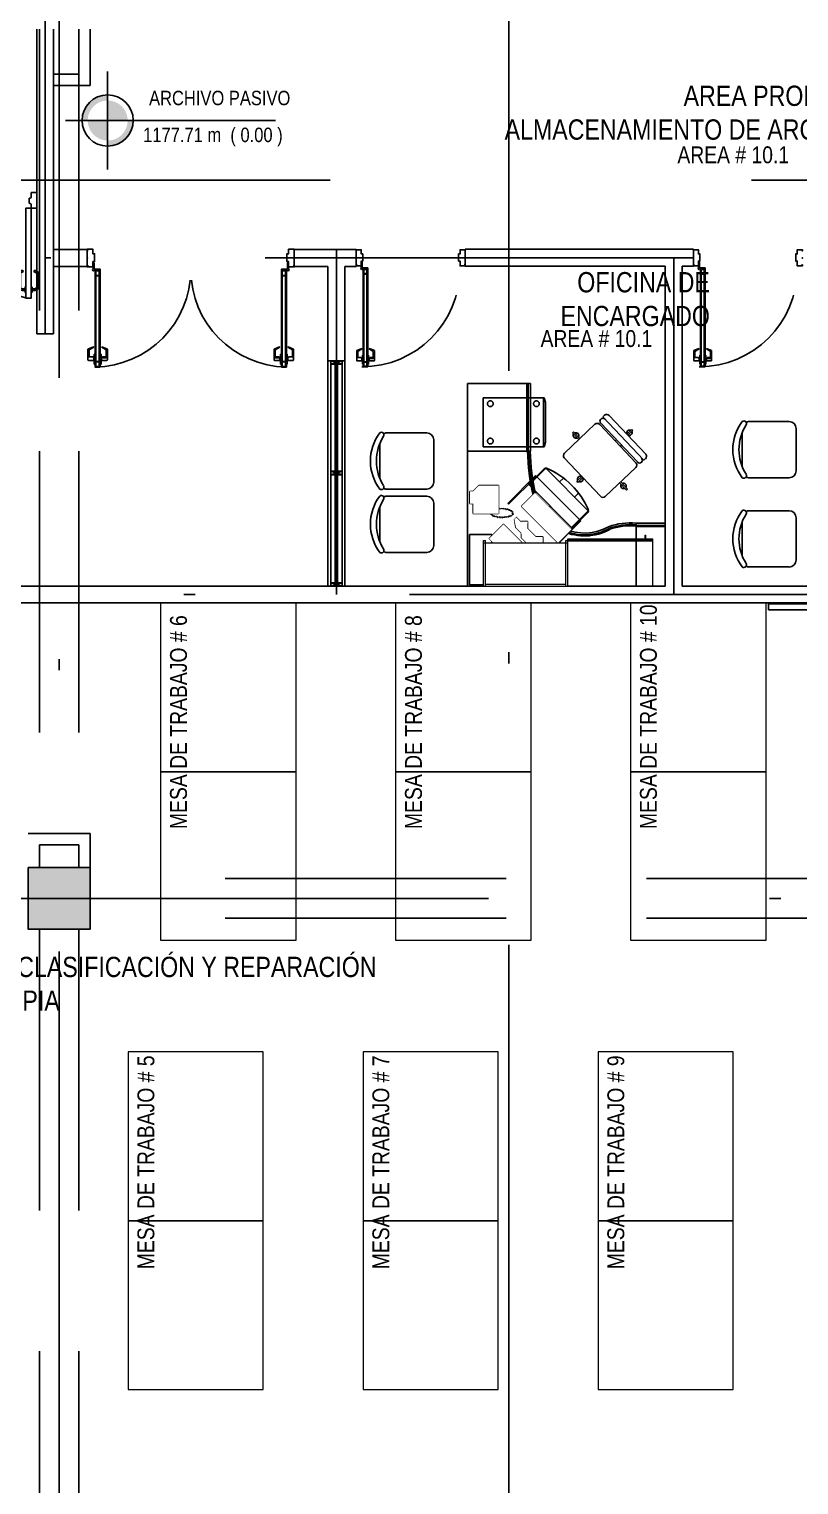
# Model space of a CAD drawing. Extents: x -28 to 131, y -33 to 63.
# Drawn here: x 15.73 to 22.58, y 11.91 to 24.85 of the extents above; entities that cross this region are included whole.
import ezdxf

# ---------------------------------------------------------------- set-up
doc = ezdxf.new("R2010")
doc.units = 0
doc.header["$LTSCALE"] = 10
doc.set_wipeout_variables(frame=1)
doc.header["$PDSIZE"] = 0.1
for name, pattern in [('DASHDOT', [1, 0.5, -0.25, 0, -0.25]), ('DASHDOT2', [12.7, 6.35, -3.175, 0, -3.175]), ('HIDDEN', [0.375, 0.25, -0.125]), ('HIDDEN2', [0.1875, 0.125, -0.0625]), ('PHANTOM2', [1.25, 0.625, -0.125, 0.125, -0.125, 0.125, -0.125])]:
    doc.linetypes.add(name, pattern=pattern)
for name, color, linetype in [('arq-columnas', 6, 'Continuous'), ('arq-ejes', 251, 'DASHDOT2'), ('arq-ejes-principales', 1, 'DASHDOT'), ('arq-equipamiento', 1, 'Continuous'), ('arq-hatch', 252, 'Continuous'), ('arq-indicacion de corte', 5, 'PHANTOM2'), ('arq-mob-equipo', 150, 'Continuous'), ('arq-mobiliario', 1, 'Continuous'), ('arq-muro', 5, 'Continuous'), ('arq-niveles', 1, 'Continuous'), ('arq-pared baja', 240, 'Continuous'), ('arq-pared mamposteria', 4, 'Continuous'), ('arq-paredes-liv', 3, 'Continuous'), ('arq-puertas', 1, 'Continuous'), ('arq-text-aposentos', 3, 'Continuous'), ('arq-text-codigo', 1, 'Continuous'), ('arq-text-equipamiento', 2, 'Continuous'), ('arq-ventanas', 1, 'Continuous'), ('arq-vigas', 251, 'HIDDEN')]:
    doc.layers.add(name, color=color, linetype=linetype)
doc.layers.add('mv', color=191, linetype='Continuous', plot=False)
doc.styles.add('dape 2', font='ARIALN.TTF')

# ---------------------------------------------------------------- blocks, each defined once
blk = doc.blocks.new('Mesa de trabajo')
blk.add_line((1.5, 1.2), (1.5, 0))
at = {"lineweight": 0}
blk.add_lwpolyline([(3, 0), (0, 0), (0, 1.2), (3, 1.2)], close=True, dxfattribs=at)
blk = doc.blocks.new('P07B')
blk.add_lwpolyline([(0, 1.004), (0.052, 1.004), (0.052, 0), (0, 0)], close=True)
blk = doc.blocks.new('DIV-V')
at = {"layer": 'arq-ventanas', "color": 1}
for p, q in [((0.03, 0.04), (0, -0.06)), ((0.03, -0.06), (0, 0.04))]:
    blk.add_line(p, q, dxfattribs=at)
blk.add_lwpolyline([(0.03, 0.04), (0.03, -0.06), (0, -0.06), (0, 0.04)], close=True, dxfattribs=at)
blk = doc.blocks.new('BL DL-1.728')
for p, q in [((0, 0.052), (0, 0.065)), ((0, 0.065), (0.046, 0.065)), ((0.05, 0.061), (0.05, 0.029)), ((0.054, 0.025), (0.062, 0.025)), ((0.066, 0.021), (0.066, -0.021)), ((1.662, 0.021), (1.662, -0.021)), ((1.674, 0.025), (1.666, 0.025)), ((1.678, 0.061), (1.678, 0.029)), ((1.728, 0.065), (1.682, 0.065)), ((1.728, 0.052), (1.728, 0.065)), ((0, -0.074), (0, -0.061)), ((0.046, -0.074), (0, -0.074)), ((0.05, -0.029), (0.05, -0.07)), ((0.062, -0.025), (0.054, -0.025)), ((1.666, -0.025), (1.674, -0.025)), ((1.678, -0.029), (1.678, -0.07)), ((1.682, -0.074), (1.728, -0.074)), ((1.728, -0.074), (1.728, -0.061))]:
    blk.add_line(p, q)
for points in [[(0.041, 0.781), (0.016, 0.781, 0.414214), (0, 0.765), (0, 0.651, 0.414214), (0.016, 0.634, -0.91685), (0.016, 0.618, -0.414214), (-0.017, 0.651), (-0.017, 0.765, -0.414214), (0.016, 0.797), (0.041, 0.797), (0.041, 0.781)], [(0.104, 0.781), (0.129, 0.781, -0.414214), (0.145, 0.765), (0.145, 0.651, -0.414214), (0.129, 0.634, 0.91685), (0.129, 0.618, 0.414214), (0.161, 0.651), (0.161, 0.765, 0.414214), (0.129, 0.797), (0.104, 0.797), (0.104, 0.781)], [(1.624, 0.781), (1.599, 0.781, 0.414214), (1.583, 0.765), (1.583, 0.651, 0.414214), (1.599, 0.634, -0.91685), (1.599, 0.618, -0.414214), (1.567, 0.651), (1.567, 0.765, -0.414214), (1.599, 0.797), (1.624, 0.797), (1.624, 0.781)], [(1.687, 0.781), (1.712, 0.781, -0.414214), (1.728, 0.765), (1.728, 0.651, -0.414214), (1.712, 0.634, 0.91685), (1.712, 0.618, 0.414214), (1.745, 0.651), (1.745, 0.765, 0.414214), (1.712, 0.797), (1.687, 0.797), (1.687, 0.781)]]:
    blk.add_lwpolyline(points, format="xyb")
for points in [[(0.049, 0.812), (0.041, 0.812), (0.041, 0.767), (0.049, 0.767)], [(0.049, 0.064), (0.096, 0.064), (0.096, 0.864), (0.049, 0.864)], [(0.096, 0.812), (0.104, 0.812), (0.104, 0.767), (0.096, 0.767)], [(1.632, 0.812), (1.624, 0.812), (1.624, 0.767), (1.632, 0.767)], [(1.679, 0.064), (1.632, 0.064), (1.632, 0.864), (1.679, 0.864)], [(1.679, 0.812), (1.687, 0.812), (1.687, 0.767), (1.679, 0.767)]]:
    blk.add_lwpolyline(points, close=True)
at = {"linetype": 'HIDDEN', "ltscale": 0.5}
for centre, start, end in [((-0.172, -0.148), 8.1057, 75.1701), ((1.9, -0.148), 104.8299, 171.8943)]:
    blk.add_arc(centre, 1.046, start, end, dxfattribs=at)
for centre, start, end in [((0.046, 0.061), 0, 90), ((0.054, 0.029), 180, 270), ((0.062, 0.021), 0, 90), ((1.666, 0.021), 90, 180), ((1.674, 0.029), 270, 0), ((1.682, 0.061), 90, 180), ((0.046, -0.07), 270, 0), ((0.054, -0.029), 90, 180), ((0.062, -0.021), 270, 0), ((1.666, -0.021), 180, 270), ((1.674, -0.029), 0, 90), ((1.682, -0.07), 180, 270)]:
    blk.add_arc(centre, 0.0039, start, end)
blk = doc.blocks.new('S01')
for p, q in [((0.155, -0.085), (-0.155, -0.085)), ((-0.25, -0.147), (-0.25, -0.502)), ((0.25, -0.502), (0.25, -0.147)), ((-0.188, -0.564), (0.187, -0.564))]:
    blk.add_line(p, q)
for centre, radius, start, end in [((-0.232, -0.099), 0.0229, 143.3099, 302.0274), ((0, -0.418), 0.417, 53.1301, 126.8699), ((-0.188, -0.147), 0.0625, 152.4156, 180), ((0, -0.464), 0.409, 57.5758, 122.4242), ((0.232, -0.099), 0.0229, 237.9726, 36.6901), ((0.187, -0.147), 0.0625, 0, 27.5844), ((-0.188, -0.502), 0.0625, 180, 270), ((0.187, -0.502), 0.0625, 270, 360)]:
    blk.add_arc(centre, radius, start, end)
blk = doc.blocks.new('*U121')
at = {"layer": 'arq-mobiliario'}
for p, q in [((0, 0), (0.089, 0)), ((0, -0.226), (0, 0)), ((0.089, 0.029), (0.198, 0.029)), ((0.089, 0.02), (0.089, 0.029)), ((0.089, -0.013), (0.089, 0.02)), ((0.093, 0.016), (0.093, -0.008)), ((0.194, 0.016), (0.093, 0.016)), ((0.186, 0.02), (0.103, 0.02)), ((0.194, -0.008), (0.194, 0.016)), ((0.198, 0.029), (0.198, 0.02)), ((0.198, 0.02), (0.198, -0.013)), ((0.198, 0), (0.2, 0)), ((0.25, -0.05), (0.2, 0)), ((0.019, -0.029), (0.019, -0.069)), ((0.024, -0.076), (0.019, -0.069)), ((0.02, -0.013), (0.072, -0.013)), ((0.023, -0.025), (0.063, -0.024)), ((0.024, -0.076), (0.024, -0.17)), ((0.063, -0.077), (0.068, -0.069)), ((0.063, -0.077), (0.063, -0.171)), ((0.068, -0.069), (0.067, -0.029)), ((0.112, -0.013), (0.089, -0.013)), ((0.092, -0.032), (0.201, -0.032)), ((0.092, -0.045), (0.201, -0.045)), ((0.092, -0.058), (0.201, -0.058)), ((0.092, -0.07), (0.201, -0.07)), ((0.092, -0.083), (0.201, -0.083)), ((0.092, -0.12), (0.092, -0.128)), ((0.092, -0.128), (0.109, -0.128)), ((0.093, -0.008), (0.194, -0.008)), ((0.104, -0.096), (0.201, -0.096)), ((0.117, -0.108), (0.201, -0.108)), ((0.198, -0.013), (0.179, -0.013)), ((0.24, -0.053), (0.211, -0.023)), ((0.25, -0.05), (0.25, -0.226)), ((0.25, -0.226), (0, -0.226)), ((0.024, -0.17), (0.019, -0.177)), ((0.063, -0.171), (0.068, -0.178)), ((0.092, -0.156), (0.092, -0.145)), ((0.092, -0.156), (0.106, -0.156)), ((0.092, -0.175), (0.092, -0.161)), ((0.092, -0.175), (0.106, -0.175)), ((0.092, -0.195), (0.092, -0.181)), ((0.092, -0.195), (0.106, -0.195)), ((0.092, -0.214), (0.092, -0.2)), ((0.092, -0.214), (0.106, -0.214)), ((0.111, -0.156), (0.111, -0.145)), ((0.111, -0.156), (0.125, -0.156)), ((0.111, -0.175), (0.111, -0.161)), ((0.111, -0.175), (0.125, -0.175)), ((0.111, -0.195), (0.111, -0.181)), ((0.111, -0.195), (0.125, -0.195)), ((0.111, -0.214), (0.111, -0.2)), ((0.111, -0.214), (0.125, -0.214)), ((0.13, -0.156), (0.13, -0.145)), ((0.13, -0.156), (0.144, -0.156)), ((0.13, -0.175), (0.13, -0.161)), ((0.13, -0.175), (0.144, -0.175)), ((0.13, -0.195), (0.13, -0.181)), ((0.13, -0.195), (0.144, -0.195)), ((0.13, -0.214), (0.13, -0.2)), ((0.13, -0.214), (0.144, -0.214)), ((0.149, -0.156), (0.149, -0.145)), ((0.149, -0.156), (0.162, -0.156)), ((0.149, -0.175), (0.149, -0.161)), ((0.149, -0.175), (0.162, -0.175)), ((0.149, -0.195), (0.149, -0.181)), ((0.149, -0.195), (0.162, -0.195)), ((0.149, -0.214), (0.149, -0.2)), ((0.149, -0.214), (0.162, -0.214)), ((0.19, -0.158), (0.19, -0.147)), ((0.19, -0.158), (0.202, -0.158)), ((0.19, -0.177), (0.19, -0.163)), ((0.19, -0.177), (0.202, -0.177)), ((0.19, -0.196), (0.19, -0.182)), ((0.19, -0.196), (0.202, -0.196)), ((0.19, -0.215), (0.19, -0.201)), ((0.19, -0.215), (0.202, -0.215)), ((0.213, -0.158), (0.213, -0.147)), ((0.213, -0.158), (0.225, -0.158)), ((0.213, -0.177), (0.213, -0.163)), ((0.213, -0.177), (0.225, -0.177)), ((0.213, -0.196), (0.213, -0.182)), ((0.213, -0.196), (0.225, -0.196)), ((0.213, -0.216), (0.213, -0.202)), ((0.213, -0.216), (0.225, -0.216))]:
    blk.add_line(p, q, dxfattribs=at)
blk.add_lwpolyline([(0.019, -0.177), (0.019, -0.21, 0.414214), (0.023, -0.215), (0.063, -0.216, 0.414214), (0.068, -0.211), (0.068, -0.178)], format="xyb", dxfattribs=at)
for centre, radius, start, end in [((0.023, -0.029), 0.00464, 90, 180), ((0.063, -0.029), 0.00464, 0, 90), ((-0.033, -0.243), 0.00284, 158.5081, 2.5799), ((-0.033, -0.252), 0.00329, 185.6297, 18.5423), ((-0.032, -0.231), 0.00323, 168.0364, 355.7144), ((-0.03, -0.217), 0.00318, 175.2176, 357.1574), ((-0.027, -0.204), 0.00295, 165.5094, 345.4407), ((-0.024, -0.193), 0.00311, 150.9692, 344.7234), ((-0.021, -0.183), 0.00337, 147.7327, 335.9415), ((-0.018, -0.174), 0.00299, 147.0302, 328.9953), ((-0.013, -0.165), 0.00329, 162.8633, 335.6171), ((-0.006, -0.161), 0.00326, 92.7656, 316.8111), ((0.041, -0.218), 0.0029, 20.6438, 188.2779), ((0.043, -0.226), 0.00327, 28.7488, 174.5029), ((0.044, -0.234), 0.0032, 23.7931, 159.6755), ((0.044, -0.242), 0.00308, 20.6337, 186.602), ((0.045, -0.253), 0.00388, 43.8774, 154.4366), ((0.045, -0.26), 0.0036, 40.6816, 151.123), ((-0.033, -0.261), 0.0033, 165.7869, 14.2131), ((-0.033, -0.273), 0.00339, 211.8866, 33.317), ((-0.032, -0.283), 0.00377, 229.0626, 23.2148), ((-0.03, -0.294), 0.00313, 184.1357, 4.6551), ((-0.029, -0.302), 0.00312, 212.0439, 26.3189), ((-0.026, -0.314), 0.00309, 192.8902, 20.2025), ((-0.022, -0.326), 0.00311, 189.679, 44.7991), ((-0.018, -0.337), 0.00305, 210.0556, 49.1281), ((-0.01, -0.348), 0.00311, 246.2631, 51.2665), ((-0.003, -0.351), 0.0031, 243.4504, 74.0203), ((0.005, -0.352), 0.00312, 296.1072, 85.3363), ((0.015, -0.348), 0.00321, 313.8523, 104.5726), ((0.022, -0.341), 0.00324, 332.5742, 137.7138), ((0.026, -0.333), 0.00333, 336.2432, 108.8148), ((0.031, -0.324), 0.0031, 331.0556, 133.8437), ((0.034, -0.315), 0.00307, 331.2545, 146.2511), ((0.037, -0.305), 0.00312, 333.7483, 136.0197), ((0.04, -0.293), 0.00302, 336.792, 159.631), ((0.041, -0.285), 0.00347, 352.7841, 125.949), ((0.043, -0.276), 0.00309, 4.4431, 147.5028), ((0.044, -0.269), 0.0035, 21.1738, 143.6475)]:
    blk.add_arc(centre, radius, start, end, dxfattribs=at)
blk.add_wipeout([(0, 0), (0, -0.226), (0.25, -0.226), (0.25, -0.05), (0.2, 0), (0.198, 0), (0.198, 0.029), (0.089, 0.029), (0.089, 0)]).dxf.layer = 'arq-mobiliario'
blk = doc.blocks.new('I01')
at = {"layer": 'arq-mobiliario'}
for p, q in [((-0.229, 0), (-0.229, -0.286)), ((0.229, 0), (-0.229, 0)), ((0.229, -0.286), (0.229, 0)), ((-0.254, -0.051), (-0.254, -0.108)), ((-0.229, -0.051), (-0.254, -0.051)), ((-0.254, -0.108), (-0.229, -0.108)), ((-0.127, -0.038), (-0.184, -0.038)), ((-0.184, -0.038), (-0.184, -0.121)), ((-0.184, -0.121), (0.184, -0.121)), ((-0.127, -0.032), (-0.127, -0.102)), ((0.127, -0.032), (-0.127, -0.032)), ((-0.127, -0.102), (0.127, -0.102)), ((0.127, -0.102), (0.127, -0.032)), ((0.184, -0.038), (0.127, -0.038)), ((0.184, -0.121), (0.184, -0.038)), ((0.229, -0.159), (-0.229, -0.159)), ((0.149, -0.178), (-0.203, -0.178)), ((-0.203, -0.178), (-0.203, -0.273)), ((0.149, -0.273), (0.149, -0.178)), ((-0.229, -0.286), (-0.126, -0.286)), ((-0.203, -0.273), (-0.126, -0.273)), ((0.132, -0.273), (0.149, -0.273)), ((0.132, -0.286), (0.229, -0.286))]:
    blk.add_line(p, q, dxfattribs=at)
blk.add_lwpolyline([(-0.126, -0.2), (0.132, -0.2), (0.132, -0.323), (-0.126, -0.323)], close=True, dxfattribs=at)
blk = doc.blocks.new('*U108')
at = {"layer": 'arq-mobiliario', "linetype": 'HIDDEN2'}
blk.add_lwpolyline([(0, 0), (0, -0.2), (-0.45, -0.2), (-0.45, 0)], close=True, dxfattribs=at)
blk = doc.blocks.new('*U109')
at = {"layer": 'arq-mobiliario'}
for p, q in [((-0.161, 0.134), (-0.129, 0.134)), ((-0.155, 0.144), (-0.129, 0.144)), ((-0.149, 0.154), (-0.129, 0.154)), ((-0.142, 0.163), (-0.129, 0.163)), ((-0.136, 0.173), (-0.129, 0.173)), ((-0.164, 0.125), (-0.129, 0.125)), ((-0.164, 0.115), (-0.129, 0.115)), ((-0.164, 0.106), (-0.129, 0.106)), ((-0.164, 0.096), (-0.129, 0.096)), ((-0.164, 0.086), (-0.129, 0.086)), ((-0.164, 0.077), (-0.129, 0.077)), ((-0.164, 0.067), (-0.129, 0.067)), ((-0.164, 0.058), (-0.129, 0.058)), ((-0.164, 0.048), (-0.129, 0.048)), ((-0.164, 0.038), (-0.129, 0.038)), ((-0.164, 0.029), (-0.129, 0.029)), ((-0.164, 0.019), (-0.129, 0.019)), ((-0.164, 0.01), (-0.129, 0.01)), ((-0.164, 0), (-0.129, 0)), ((-0.164, -0.01), (-0.129, -0.01)), ((-0.164, -0.019), (-0.129, -0.019)), ((-0.164, -0.029), (-0.129, -0.029)), ((-0.164, -0.038), (-0.129, -0.038)), ((-0.164, -0.048), (-0.129, -0.048)), ((-0.164, -0.058), (-0.129, -0.058)), ((-0.164, -0.067), (-0.129, -0.067)), ((-0.164, -0.077), (-0.129, -0.077)), ((-0.164, -0.086), (-0.129, -0.086)), ((-0.164, -0.096), (-0.129, -0.096)), ((-0.164, -0.106), (-0.129, -0.106)), ((-0.164, -0.115), (-0.129, -0.115)), ((-0.164, -0.125), (-0.129, -0.125)), ((-0.161, -0.134), (-0.129, -0.134)), ((-0.155, -0.144), (-0.129, -0.144)), ((-0.149, -0.154), (-0.129, -0.154)), ((-0.142, -0.163), (-0.129, -0.163)), ((-0.136, -0.173), (-0.129, -0.173))]:
    blk.add_line(p, q, dxfattribs=at)
for points in [[(-0.405, -0.23), (-0.225, -0.23), (-0.225, 0.23), (-0.405, 0.23)], [(-0.126, 0.192), (-0.126, -0.192), (-0.101, -0.192), (-0.101, 0.192)], [(0.11, 0.145), (0.015, 0.145), (0.015, 0.22), (0.11, 0.22)], [(0.015, 0.145), (0.015, 0.22), (0.11, 0.22), (0.11, 0.145)], [(0.032, 0.095), (0.032, 0.075), (0.015, 0.075), (0.015, 0.135), (0.032, 0.135), (0.032, 0.115), (0.05, 0.115), (0.05, 0.095)], [(0.015, 0.075), (0.015, 0.135), (0.032, 0.135), (0.032, 0.115), (0.05, 0.115), (0.05, 0.095), (0.032, 0.095), (0.032, 0.075)], [(0.11, 0.075), (0.07, 0.075), (0.07, 0.135), (0.11, 0.135)], [(0.07, 0.075), (0.07, 0.135), (0.11, 0.135), (0.11, 0.075)], [(0.145, 0.145), (0.122, 0.145), (0.122, 0.22), (0.145, 0.22)], [(0.122, 0.145), (0.122, 0.22), (0.145, 0.22), (0.145, 0.145)], [(0.145, 0.075), (0.122, 0.075), (0.122, 0.135), (0.145, 0.135)], [(0.122, 0.075), (0.122, 0.135), (0.145, 0.135), (0.145, 0.075)], [(-0.196, -0.032), (-0.166, -0.032), (-0.166, 0.032), (-0.196, 0.032)], [(0.015, -0.22), (0.015, -0.19), (0.032, -0.19), (0.032, -0.175), (0.015, -0.175), (0.015, 0.02), (0.032, 0.02), (0.032, 0.035), (0.015, 0.035), (0.015, 0.065), (0.11, 0.065), (0.11, -0.22)], [(0.015, -0.22), (0.015, -0.19), (0.032, -0.19), (0.032, -0.175), (0.015, -0.175), (0.015, 0.02), (0.032, 0.02), (0.032, 0.035), (0.015, 0.035), (0.015, 0.065), (0.11, 0.065), (0.11, -0.22)], [(0.145, -0.01), (0.122, -0.01), (0.122, 0.065), (0.145, 0.065)], [(0.122, -0.01), (0.122, 0.065), (0.145, 0.065), (0.145, -0.01)], [(0.145, -0.094), (0.122, -0.094), (0.122, -0.019), (0.145, -0.019)], [(0.122, -0.094), (0.122, -0.019), (0.145, -0.019), (0.145, -0.094)], [(0.145, -0.177), (0.122, -0.177), (0.122, -0.102), (0.145, -0.102)], [(0.122, -0.177), (0.122, -0.102), (0.145, -0.102), (0.145, -0.177)], [(0.145, -0.22), (0.122, -0.22), (0.122, -0.197), (0.145, -0.197)], [(0.122, -0.22), (0.122, -0.197), (0.145, -0.197), (0.145, -0.22)]]:
    blk.add_lwpolyline(points, close=True, dxfattribs=at)
for points in [[(-0.126, 0.192), (-0.166, 0.132), (-0.166, -0.132), (-0.126, -0.192)], [(-0.101, 0.053), (-0.057, 0.096), (-0.095, 0.134), (-0.101, 0.128)], [(-0.166, 0.063), (-0.196, 0.032), (-0.196, -0.032), (-0.166, -0.062)], [(-0.101, -0.127), (-0.095, -0.134), (-0.057, -0.096), (-0.101, -0.053)]]:
    blk.add_lwpolyline(points, dxfattribs=at)
blk.add_lwpolyline([(0.005, -0.23, -0.414214), (0, -0.225), (0, 0.225, -0.414214), (0.005, 0.23), (0.165, 0.23, -0.414214), (0.17, 0.225), (0.17, -0.225, -0.414214), (0.165, -0.23)], format="xyb", close=True, dxfattribs=at)
blk.add_wipeout([(-0.225, -0.23), (-0.405, -0.23), (-0.405, 0.23), (-0.225, 0.23)]).dxf.layer = 'arq-mobiliario'
blk.add_wipeout([(-0.101, -0.192), (-0.126, -0.192), (-0.166, -0.132), (-0.166, -0.062), (-0.196, -0.032), (-0.196, 0.032), (-0.166, 0.063), (-0.166, 0.132), (-0.126, 0.192), (-0.101, 0.192), (-0.101, 0.128), (-0.095, 0.134), (-0.057, 0.096), (-0.101, 0.053), (-0.101, -0.053), (-0.057, -0.096), (-0.095, -0.134), (-0.101, -0.127)]).dxf.layer = 'arq-mobiliario'
blk.add_wipeout([(0.17, 0.23), (0, 0.23), (0, -0.23), (0.17, -0.23)]).dxf.layer = 'arq-mobiliario'
blk = doc.blocks.new('arturito')
for p, q in [((0, 0.007), (0.04, 0.017)), ((0.434, 0), (0, 0)), ((0.394, 0.017), (0.04, 0.017)), ((0.434, 0.007), (0.394, 0.017))]:
    blk.add_line(p, q)
at = {"linetype": 'HIDDEN2'}
for p, q in [((0, -0.536), (0, 0.007)), ((0.434, 0.007), (0.434, -0.536)), ((0.434, -0.536), (0, -0.536))]:
    blk.add_line(p, q, dxfattribs=at)
at = {"linetype": 'HIDDEN2', "extrusion": (0, 0, -1)}
for centre in [(0.051, -0.063), (0.383, -0.063)]:
    blk.add_ellipse(centre, major_axis=(-0.018, 0.018), ratio=1, start_param=1.570796326794897, end_param=7.853981633974483, dxfattribs=at)
at = {"linetype": 'HIDDEN2'}
for centre in [(0.051, -0.473), (0.383, -0.473)]:
    blk.add_ellipse(centre, major_axis=(0.018, 0.018), ratio=1, start_param=4.712389, end_param=10.995574, dxfattribs=at)
blk = doc.blocks.new('A01')
blk.add_wipeout([(0, 0), (15.12, 0), (15.12, -8.39), (0, -8.39)])
at = {"lineweight": 15}
for p, q in [((0, 0), (0, -8.07)), ((0, 0), (15.12, 0)), ((15.12, 0), (15.12, -8.07)), ((2.4, -8.07), (7.56, -8.07)), ((12.73, -8.07), (15.12, -8.07))]:
    blk.add_line(p, q, dxfattribs=at)
at = {"linetype": 'Continuous', "lineweight": 5}
for p, q in [((0, -8.07), (15.12, -8.07)), ((0, -8.07), (0, -8.39)), ((0, -8.39), (15.12, -8.39)), ((7.56, -8.07), (7.56, -8.39)), ((15.12, -8.07), (15.12, -8.39))]:
    blk.add_line(p, q, dxfattribs=at)
at = {"color": 251, "linetype": 'Continuous', "lineweight": 5}
for p, q in [((0, -8.19), (15.12, -8.19)), ((13.62, -8.39), (13.62, -8.41)), ((13.62, -8.39), (14.02, -8.39)), ((13.62, -8.41), (14.02, -8.41)), ((13.77, -8.59), (13.87, -8.59)), ((13.77, -8.59), (13.77, -9.08)), ((13.77, -8.62), (13.87, -8.62)), ((13.77, -8.69), (13.87, -8.69)), ((13.77, -8.98), (13.87, -8.98)), ((13.77, -9.04), (13.77, -9.08)), ((13.77, -9.05), (13.87, -9.05)), ((13.77, -9.08), (13.87, -9.08)), ((13.8, -8.41), (13.8, -8.59)), ((13.84, -8.41), (13.84, -8.59)), ((13.87, -8.59), (13.87, -9.08)), ((14.02, -8.39), (14.02, -8.41))]:
    blk.add_line(p, q, dxfattribs=at)
blk = doc.blocks.new('A02')
blk.add_wipeout([(0, 0), (0.749, 0), (0.749, -0.405), (0.733, -0.405), (0.733, -0.384), (0.016, -0.384), (0.016, -0.405), (0, -0.405)])
at = {"linetype": 'Continuous', "lineweight": 5}
for p, q in [((0, 0), (0, -0.405)), ((0, 0), (0.016, 0)), ((0.016, 0), (0.016, -0.405)), ((0.733, 0), (0.733, -0.405)), ((0.733, 0), (0.749, 0)), ((0.749, 0), (0.749, -0.405)), ((0, -0.405), (0.016, -0.405)), ((0.733, -0.405), (0.749, -0.405))]:
    blk.add_line(p, q, dxfattribs=at)
at = {"lineweight": 15}
for p, q in [((0.016, 0), (0.016, -0.384)), ((0.016, 0), (0.733, 0)), ((0.733, 0), (0.733, -0.384)), ((0.016, -0.017), (0.733, -0.017)), ((0.016, -0.384), (0.733, -0.384))]:
    blk.add_line(p, q, dxfattribs=at)
at = {"color": 251, "linetype": 'Continuous', "lineweight": 5}
for p, q in [((0, -0.384), (0.016, -0.384)), ((0.733, -0.384), (0.749, -0.384))]:
    blk.add_line(p, q, dxfattribs=at)
blk = doc.blocks.new('M-04')
for p, q in [((0, -1.2), (0, 0)), ((0, 0), (1.5, 0)), ((1.5, 0), (1.5, -0.56)), ((0.543, -0.905), (0.932, -0.516)), ((0.932, -0.516), (1.071, -0.655)), ((0.927, -0.521), (1.072, -0.666)), ((1.072, -0.673), (0.701, -1.044)), ((0.682, -1.043), (0.543, -0.905)), ((0.694, -1.044), (0.549, -0.899)), ((0, -1.2), (0.56, -1.2))]:
    blk.add_line(p, q)
at = {"color": 251}
for p, q in [((0.756, -0.339), (0.763, -0.332)), ((1.003, -0.586), (0.756, -0.339)), ((1.01, -0.579), (0.763, -0.332)), ((0.36, -0.735), (0.367, -0.728)), ((0.36, -0.735), (0.607, -0.982)), ((0.367, -0.728), (0.614, -0.975)), ((0.954, -0.791), (0.988, -0.826)), ((0.819, -0.926), (0.854, -0.96))]:
    blk.add_line(p, q, dxfattribs=at)
at = {"color": 251, "linetype": 'HIDDEN'}
blk.add_line((0.607, -0.982), (1.01, -0.579), dxfattribs=at)
at = {"color": 251}
for centre, major_axis, start_param, end_param in [((1.041, -0.914), (0.331, 0.331), 0.282624, 2.12971), ((1.041, -0.914), (-0.324, 0.324), -1.28997, 0.559107), ((1.456, 0.036), (-0.412, 0.412), 2.017764, 2.431448), ((1.456, 0.036), (-0.405, 0.405), 2.019203, 2.432764), ((2.253, -1.225), (1.215, 1.215), 2.111977, 2.341854), ((2.253, -1.225), (1.208, 1.208), 2.111925, 2.34177)]:
    blk.add_ellipse(centre, major_axis=major_axis, ratio=1, start_param=start_param, end_param=end_param, dxfattribs=at)
for centre, major_axis, start_param, end_param in [((1.041, -0.914), (-0.313, 0.313), -1.292751, 0.559409), ((1.456, 0.036), (0.423, 0.423), 3.58644, 4.000353), ((0.42, -0.392), (0.506, 0.506), 4.336708, 5.08807), ((1.057, -0.669), (-0.0141, 0.0141), 3.517274, 4.712389), ((1.068, -0.67), (-0.00354, 0.00354), 3.141593, 4.712389), ((2.253, -1.225), (-1.198, 1.198), 0.541048, 0.770846), ((0.697, -1.029), (-0.0141, 0.0141), 1.570796, 2.765911), ((0.698, -1.04), (0.00354, 0.00354), 3.141593, 4.712389)]:
    blk.add_ellipse(centre, major_axis=major_axis, ratio=1, start_param=start_param, end_param=end_param)
blk.add_point((0.738, -0.71), dxfattribs=at)
blk = doc.blocks.new('*U110')
for p, q in [((0.6, 0), (0, 0)), ((0, 0), (0, -0.56)), ((0.6, -0.56), (0.6, 0)), ((0, -0.56), (0.6, -0.56))]:
    blk.add_line(p, q)
at = {"color": 251}
for p, q in [((0, -0.53), (0.6, -0.53)), ((0, -0.54), (0.6, -0.54))]:
    blk.add_line(p, q, dxfattribs=at)
blk = doc.blocks.new('*U113')
for p, q in [((0.26, 0), (0, 0)), ((0, 0), (0, -0.56)), ((0.26, -0.56), (0.26, 0)), ((0, -0.56), (0.26, -0.56))]:
    blk.add_line(p, q)
at = {"color": 251}
for p, q in [((0, -0.53), (0.26, -0.53)), ((0, -0.54), (0.26, -0.54))]:
    blk.add_line(p, q, dxfattribs=at)
blk = doc.blocks.new('S09')
for p, q in [((0.205, 0.258), (0.205, 0.348)), ((0.218, 0.348), (0.205, 0.348)), ((0.218, 0.348), (0.218, 0.258)), ((0, 0.228), (0, -0.242)), ((0.403, 0.258), (0.03, 0.258)), ((0.433, -0.242), (0.433, 0.228)), ((0.448, 0.231), (0.448, -0.244)), ((0.499, 0.258), (0.499, -0.271)), ((0.52, 0.258), (0.499, 0.258)), ((0.55, -0.242), (0.55, 0.232)), ((0, 0), (-0.062, 0)), ((-0.062, 0), (-0.062, -0.014)), ((0.448, 0.026), (0.433, 0.026)), ((0.61, 0), (0.55, 0)), ((0.61, -0.014), (0.61, 0)), ((-0.062, -0.014), (0, -0.014)), ((0.449, -0.042), (0.433, -0.042)), ((0.55, -0.014), (0.61, -0.014)), ((0.03, -0.272), (0.403, -0.272)), ((0.205, -0.355), (0.205, -0.272)), ((0.218, -0.355), (0.205, -0.355)), ((0.218, -0.272), (0.218, -0.355)), ((0.499, -0.271), (0.52, -0.271))]:
    blk.add_line(p, q)
for centre, radius, start, end in [((0.212, 0.301), 0.0245, 105.2437, 254.7563), ((0.212, 0.301), 0.0245, 285.2437, 74.7563), ((0.03, 0.228), 0.03, 90, 180), ((0.403, 0.228), 0.03, 0, 90), ((0.473, 0.232), 0.0257, 360, 180), ((0.52, 0.228), 0.0304, 8.8063, 90), ((-0.025, -0.007), 0.0246, 16.0134, 163.9866), ((0.575, -0.007), 0.024, 17.4264, 162.5736), ((-0.025, -0.007), 0.0246, 197.9938, 342.0062), ((0.575, -0.007), 0.024, 197.4264, 342.5736), ((0.03, -0.242), 0.03, 180, 270), ((0.403, -0.242), 0.03, 270, 360), ((0.473, -0.244), 0.0257, 180, 0), ((0.52, -0.242), 0.0292, 270, 0), ((0.212, -0.315), 0.0245, 106.3464, 253.6536), ((0.212, -0.315), 0.0245, 284.1467, 75.8533)]:
    blk.add_arc(centre, radius, start, end)
blk = doc.blocks.new('*U106')
at = {"layer": 'arq-puertas'}
for p, q in [((0.055, -0.889), (0.006, -0.909)), ((0.006, -1.006), (0.006, -0.909)), ((0.057, -0.892), (0.016, -0.917)), ((0.016, -0.984), (0.016, -0.917)), ((0.051, -0.978), (0.016, -0.978)), ((0.051, -0.978), (0.057, -0.986)), ((0.057, -0.892), (0.055, -0.889)), ((0.057, -1.016), (0.057, -0.981)), ((0.062, -0.981), (0.057, -0.981)), ((0.062, -1.043), (0.062, -0.953)), ((0.07, -0.953), (0.062, -0.953)), ((0.115, -0.953), (0.123, -0.953)), ((0.123, -1.043), (0.123, -0.953)), ((0.123, -0.981), (0.128, -0.981)), ((0.128, -0.892), (0.13, -0.889)), ((0.128, -0.892), (0.169, -0.917)), ((0.134, -0.978), (0.128, -0.986)), ((0.128, -1.016), (0.128, -0.981)), ((0.128, -0.986), (0.167, -0.986)), ((0.13, -0.889), (0.179, -0.909)), ((0.134, -0.978), (0.169, -0.978)), ((0.169, -0.984), (0.169, -0.917)), ((0.179, -1.006), (0.179, -0.909)), ((0.057, -1.011), (0.011, -1.011)), ((0.07, -1.068), (0.056, -1.068)), ((0.062, -1.016), (0.057, -1.016)), ((0.07, -1.043), (0.062, -1.043)), ((0.115, -1.043), (0.123, -1.043)), ((0.123, -1.016), (0.128, -1.016)), ((0.128, -1.011), (0.174, -1.011))]:
    blk.add_line(p, q, dxfattribs=at)
for points in [[(0.007, 0.069), (0, 0.069), (0, 0.079), (0.05, 0.079), (0.05, 0.039), (0.065, 0.039), (0.065, -0.031), (0.05, -0.031), (0.05, -0.079), (0, -0.079), (0, -0.069), (0.01, -0.069)], [(1.063, 0.069), (1.07, 0.069), (1.07, 0.079), (1.02, 0.079), (1.02, 0.039), (1.005, 0.039), (1.005, -0.031), (1.02, -0.031), (1.02, -0.079), (1.07, -0.079), (1.07, -0.069), (1.06, -0.069)], [(0.051, -0.095), (0.051, -0.045), (0.061, -0.045), (0.061, -0.095)], [(0.065, -0.109), (0.115, -0.109), (0.115, -0.099), (0.065, -0.099)]]:
    blk.add_lwpolyline(points, dxfattribs=at)
for points in [[(0.115, -1.068), (0.07, -1.068), (0.07, -0.109), (0.115, -0.109)], [(0.077, -0.154), (0.107, -0.154), (0.107, -0.114), (0.077, -0.114)], [(0.107, -0.159), (0.077, -0.159), (0.077, -1.018), (0.107, -1.018)], [(0.077, -1.023), (0.107, -1.023), (0.107, -1.063), (0.077, -1.063)]]:
    blk.add_lwpolyline(points, close=True, dxfattribs=at)
blk.add_circle((0.056, -0.104), 0.01, dxfattribs=at)
at = {"layer": 'arq-puertas', "color": 251, "linetype": 'HIDDEN2'}
blk.add_arc((0.056, -0.104), 0.964, 270, 0, dxfattribs=at)
at = {"layer": 'arq-puertas'}
for centre, radius, start, end in [((0.167, -0.984), 0.002, 270, 0), ((0.011, -1.006), 0.005, 180, 270), ((0.174, -1.006), 0.005, 270, 0)]:
    blk.add_arc(centre, radius, start, end, dxfattribs=at)
for p in [(0, 0), (1.07, 0)]:
    blk.add_point(p, dxfattribs=at)
blk = doc.blocks.new('A$C4FBE3CFD')
for p, q in [((-0.151, 0.066), (-0.061, 0.066)), ((-0.151, 0.058), (-0.151, 0.066)), ((-0.151, 0.013), (-0.151, 0.006)), ((-0.151, 0.006), (-0.061, 0.006)), ((-0.123, 0.071), (-0.088, 0.071)), ((-0.123, 0.066), (-0.123, 0.071)), ((-0.123, 0.006), (-0.123, 0.001)), ((-0.123, 0.001), (-0.088, 0.001)), ((-0.118, 0.071), (-0.118, 0.117)), ((-0.118, 0.001), (-0.118, -0.046)), ((-0.113, 0.122), (-0.016, 0.122)), ((-0.086, 0.077), (-0.093, 0.071)), ((-0.093, 0.001), (-0.093, -0.039)), ((-0.086, -0.006), (-0.093, 0.001)), ((-0.091, 0.112), (-0.024, 0.112)), ((-0.088, 0.066), (-0.088, 0.071)), ((-0.088, 0.006), (-0.088, 0.001)), ((-0.086, 0.077), (-0.086, 0.112)), ((-0.061, 0.058), (-0.061, 0.066)), ((-0.061, 0.013), (-0.061, 0.006)), ((0, 0.071), (-0.024, 0.112)), ((0, 0), (-0.024, -0.041)), ((0.003, 0.073), (-0.016, 0.122)), ((0, 0.071), (0.003, 0.073)), ((0, 0), (0.003, -0.002)), ((-0.113, -0.051), (-0.016, -0.051)), ((-0.091, -0.041), (-0.024, -0.041)), ((-0.086, -0.006), (-0.086, -0.041)), ((0.003, -0.002), (-0.016, -0.051))]:
    blk.add_line(p, q)
blk.add_lwpolyline([(-0.176, 0.013), (-0.176, 0.058), (0.683, 0.058), (0.683, 0.013)], close=True)
at = {"color": 8}
for points in [[(-0.131, 0.051), (-0.131, 0.021), (-0.171, 0.021), (-0.171, 0.051)], [(0.633, 0.021), (0.633, 0.051), (-0.126, 0.051), (-0.126, 0.021)], [(0.638, 0.051), (0.638, 0.021), (0.678, 0.021), (0.678, 0.051)]]:
    blk.add_lwpolyline(points, close=True, dxfattribs=at)
for points in [[(0.683, 0.063), (0.683, 0.013), (0.693, 0.013), (0.693, 0.063)], [(0.697, 0.077), (0.747, 0.077), (0.747, 0.067), (0.697, 0.067)], [(0.861, 0.121), (0.861, 0.128), (0.871, 0.128), (0.871, 0.078), (0.831, 0.078), (0.831, 0.063), (0.761, 0.063), (0.761, 0.078), (0.713, 0.078), (0.713, 0.128), (0.723, 0.128), (0.723, 0.118)]]:
    blk.add_lwpolyline(points)
blk.add_circle((0.688, 0.072), 0.01)
at = {"color": 251, "linetype": 'HIDDEN2'}
blk.add_arc((0.688, 0.072), 0.864, 180.9059, 270, dxfattribs=at)
for centre, radius, start, end in [((-0.113, 0.117), 0.005, 90, 180), ((-0.113, -0.046), 0.005, 180, 270), ((-0.091, -0.039), 0.002, 180, 270)]:
    blk.add_arc(centre, radius, start, end)
at = {"layer": 'mv'}
blk.add_point((0.792, 0.128), dxfattribs=at)
blk.add_point((0.792, 0.128), dxfattribs=at)
blk.add_point((0.792, 0.128), dxfattribs=at)
blk.add_point((0.792, 0.128), dxfattribs=at)
blk.add_point((0.792, 0.128), dxfattribs=at)
blk.add_point((0.792, 0.128), dxfattribs=at)
blk.add_point((0.792, 0.128), dxfattribs=at)
blk.add_point((0.792, 0.128), dxfattribs=at)
blk.add_point((0.792, 0.128), dxfattribs=at)

msp = doc.modelspace()

# ---------------------------------------------------------------- hatches: boundary and pattern name
at = {"layer": 'arq-niveles'}
h = msp.add_hatch(color=8, dxfattribs=at)
h.paths.add_polyline_path([(16.254, 24.038, 0.414214), (16.431, 23.86), (16.431, 24.038)])
h.paths.add_polyline_path([(16.431, 24.215), (16.431, 24.038), (16.609, 24.038, 0.414214)])
h.paths.add_polyline_path([(16.203, 24.038), (16.254, 24.038, -0.414214), (16.431, 24.215), (16.431, 24.265, 0.414214)])
h.paths.add_polyline_path([(16.431, 23.86), (16.431, 23.81, 0.414214), (16.659, 24.038), (16.609, 24.038, -0.414214)])

# ---------------------------------------------------------------- linework, layer by layer
at = {"layer": 'arq-columnas'}
msp.add_lwpolyline([(15.725, 17.4), (16.275, 17.4), (16.275, 16.85), (15.725, 16.85)], close=True, dxfattribs=at)
at = {"layer": 'arq-ejes', "ltscale": 0.06}
for p, q in [((15.875, 33), (15.875, 22.141)), ((21.641, 22.817), (15.875, 22.818)), ((18.466, 22.891), (18.466, 19.825)), ((21.466, 22.818), (21.466, 19.825)), ((3.675, 19.825), (56, 19.825))]:
    msp.add_line(p, q, dxfattribs=at)
at = {"layer": 'arq-ejes-principales'}
for p, q in [((16, 36.852), (16, -2.74)), ((-5.381, 17.125), (59.93, 17.125))]:
    msp.add_line(p, q, dxfattribs=at)
at = {"layer": 'arq-hatch'}
msp.add_solid([(15.725, 17.4), (16.275, 17.4), (15.725, 16.85), (16.275, 16.85)], dxfattribs=at)
at = {"layer": 'arq-indicacion de corte', "ltscale": 3}
msp.add_line((-7.841, 23.508), (63.8, 23.508), dxfattribs=at)
at = {"layer": 'arq-mobiliario', "color": 1}
msp.add_line((18.416, 21.901), (18.416, 19.9), dxfattribs=at)
at = {"layer": 'arq-muro'}
for p, q in [((15.8, 22.141), (15.8, 24.85)), ((15.95, 22.141), (15.95, 24.85)), ((15.8, 22.141), (15.95, 22.141))]:
    msp.add_line(p, q, dxfattribs=at)
at = {"layer": 'arq-niveles'}
for p, q in [((16.431, 24.473), (16.431, 23.602)), ((17.925, 24.038), (16.055, 24.038))]:
    msp.add_line(p, q, dxfattribs=at)
msp.add_circle((16.431, 24.038), 0.228, dxfattribs=at)
at = {"layer": 'arq-pared baja', "color": 1}
msp.add_lwpolyline([(18.391, 19.9), (18.541, 19.9), (18.541, 21.901), (18.391, 21.901)], close=True, dxfattribs=at)
at = {"layer": 'arq-pared mamposteria'}
for p, q in [((15.95, 22.891), (16.25, 22.891)), ((15.95, 22.741), (15.95, 22.891)), ((16.25, 22.741), (16.25, 22.891)), ((18.091, 22.741), (18.091, 22.891)), ((18.641, 22.891), (18.091, 22.891)), ((18.641, 22.891), (18.641, 22.741)), ((19.611, 22.893), (19.611, 22.743)), ((21.641, 22.893), (19.611, 22.893)), ((21.641, 22.893), (21.641, 22.743)), ((16.25, 22.741), (15.95, 22.741)), ((18.391, 22.741), (18.091, 22.741)), ((18.541, 22.741), (18.541, 21.901)), ((18.541, 22.741), (18.641, 22.741)), ((21.391, 22.743), (19.611, 22.743)), ((21.391, 19.9), (21.391, 22.743)), ((21.541, 22.743), (21.541, 19.9)), ((21.641, 22.743), (21.541, 22.743)), ((18.541, 21.901), (18.391, 21.901)), ((24.125, 19.75), (10.575, 19.75))]:
    msp.add_line(p, q, dxfattribs=at)
for points in [[(18.391, 21.901), (18.391, 22.741)], [(21.541, 19.9), (24.891, 19.9)]]:
    msp.add_lwpolyline(points, dxfattribs=at)
at = {"layer": 'arq-paredes-liv'}
for p, q in [((16.175, 24.85), (16.175, 24.45)), ((16.275, 24.85), (16.275, 24.35)), ((16.175, 24.45), (15.95, 24.45)), ((15.95, 24.45), (15.95, 24.35)), ((16.275, 24.35), (15.95, 24.35)), ((16.275, 17.7), (15.725, 17.7)), ((16.175, 17.6), (15.825, 17.6)), ((15.825, 17.4), (15.825, 17.6)), ((16.175, 17.4), (16.175, 17.6)), ((16.275, 17.4), (16.275, 17.7)), ((15.825, 17.4), (15.725, 17.4)), ((16.275, 17.4), (16.175, 17.4))]:
    msp.add_line(p, q, dxfattribs=at)
at = {"layer": 'arq-ventanas', "color": 1}
for p, q in [((18.416, 21.901), (18.416, 19.9)), ((18.516, 21.901), (18.516, 19.9))]:
    msp.add_line(p, q, dxfattribs=at)
at = {"layer": 'arq-ventanas', "color": 251}
for p, q in [((18.456, 21.871), (18.456, 20.92)), ((18.476, 21.871), (18.476, 20.92)), ((18.456, 20.89), (18.456, 19.93)), ((18.476, 20.89), (18.476, 19.93))]:
    msp.add_line(p, q, dxfattribs=at)
at = {"layer": 'arq-vigas'}
for p, q in [((15.825, 24.85), (15.825, 17.4)), ((16.175, 24.85), (16.175, 17.4)), ((23.725, 17.3), (16.275, 17.3)), ((23.725, 16.95), (16.275, 16.95)), ((15.825, 16.85), (15.825, 9.4)), ((16.175, 16.85), (16.175, 9.4))]:
    msp.add_line(p, q, dxfattribs=at)

# ---------------------------------------------------------------- block references
at = {"layer": 'arq-equipamiento', "rotation": 90}
msp.add_blockref('P07B', (23.312, 19.69), dxfattribs=at)
at = {"layer": 'arq-mob-equipo'}
for name, p, rotation in [('*U108', (19.849, 19.91), 270), ('I01', (20.981, 19.92), 180)]:
    msp.add_blockref(name, p, dxfattribs=dict(at, rotation=rotation))
at = {"layer": 'arq-mobiliario', "xscale": -1}
for name, p, rotation in [('*U110', (19.631, 21.7), 90), ('arturito', (20.308, 21.138), 270), ('Mesa de trabajo', (17.815, 15.76), 90), ('Mesa de trabajo', (19.905, 15.76), 90), ('Mesa de trabajo', (21.995, 15.76), 90)]:
    msp.add_blockref(name, p, dxfattribs=dict(at, rotation=rotation))
at = {"layer": 'arq-mobiliario', "rotation": 90}
for name, p in [('S01', (21.991, 21.113)), ('S01', (18.767, 21.012)), ('S01', (18.767, 20.45)), ('S01', (21.991, 20.32)), ('Mesa de trabajo', (18.105, 16.75)), ('Mesa de trabajo', (20.195, 16.75)), ('Mesa de trabajo', (22.285, 16.75))]:
    msp.add_blockref(name, p, dxfattribs=at)
at = {"layer": 'arq-puertas'}
for name, p, rotation in [('BL DL-1.728', (15.8, 23.324), 180), ('A$C4FBE3CFD', (16.378, 22.023), 90)]:
    msp.add_blockref(name, p, dxfattribs=dict(at, rotation=rotation))
at = {"layer": 'arq-puertas', "xscale": -1, "rotation": 270}
msp.add_blockref('A$C4FBE3CFD', (17.963, 22.023), dxfattribs=at)
at = {"layer": 'arq-puertas', "xscale": 0.9064017031595526, "yscale": 0.9064017031595526, "zscale": 0.9064017031595526}
for p in [(18.641, 22.817), (21.641, 22.817)]:
    msp.add_blockref('*U106', p, dxfattribs=at)
at = {"layer": 'arq-ventanas', "rotation": 269.9993686240284}
for p in [(18.476, 21.901), (18.476, 20.92), (18.476, 19.93)]:
    msp.add_blockref('DIV-V', p, dxfattribs=at)

# ---------------------------------------------------------------- texts
at = {"layer": 'arq-niveles', "color": 2, "style": 'dape 2'}
msp.add_text('1177.71 m  ( 0.00 )', height=0.12821, dxfattribs=at).set_placement((16.747, 23.846))
at = {"layer": 'arq-niveles', "color": 2, "insert": (16.569, 24.302), "char_height": 0.12821, "width": 1.7115, "attachment_point": 1, "style": 'dape 2'}
msp.add_mtext('\\pi0.23047;ARCHIVO PASIVO', dxfattribs=at)
at = {"layer": 'arq-text-aposentos', "char_height": 0.18, "style": 'dape 2'}
for s, insert, width, attachment_point in [('AREA PROPUESTA PARA ALMACENAMIENTO DE ARCHIVO PASIVO', (24.063, 23.865), 4.10521, 9), ('OFICINA DE\\P ENCARGADO', (21.788, 22.208), 1.98608, 9), ('RECEPCIÓN,CLASIFICACIÓN Y REPARACIÓN DE ROPA LIMPIA', (14.344, 16.123), 4.62467, 7)]:
    msp.add_mtext(s, dxfattribs=dict(at, insert=insert, width=width, attachment_point=attachment_point))
at = {"layer": 'arq-text-codigo', "style": 'dape 2'}
for p in [(21.499, 23.658), (20.282, 22.025)]:
    msp.add_text('AREA # 10.1', height=0.15, dxfattribs=at).set_placement(p)
at = {"layer": 'arq-text-equipamiento', "color": 2, "char_height": 0.15, "width": 2.22323, "attachment_point": 1, "rotation": 90, "style": 'dape 2'}
for s, insert in [('MESA DE TRABAJO # 10', (21.166, 17.741)), ('MESA DE TRABAJO # 6', (16.986, 17.741)), ('MESA DE TRABAJO # 8', (19.076, 17.741)), ('MESA DE TRABAJO # 5', (16.696, 13.829)), ('MESA DE TRABAJO # 7', (18.786, 13.829)), ('MESA DE TRABAJO # 9', (20.876, 13.829))]:
    msp.add_mtext(s, dxfattribs=dict(at, insert=insert))

# ---------------------------------------------------------------- next in the draw order: block references
at = {"layer": 'arq-mobiliario', "xscale": -0.04999999999999716, "yscale": 0.04999999999999716, "zscale": 0.05, "rotation": 180}
msp.add_blockref('A01', (20.525, 19.9), dxfattribs=at)

# ---------------------------------------------------------------- next in the draw order: linework, layer by layer
at = {"layer": 'arq-pared mamposteria'}
msp.add_line((21.391, 19.9), (3.6, 19.9), dxfattribs=at)

# ---------------------------------------------------------------- next in the draw order: block references
at = {"layer": 'arq-mobiliario', "xscale": -1, "rotation": 180}
for name, p in [('M-04', (19.631, 19.9)), ('*U113', (21.131, 19.9))]:
    msp.add_blockref(name, p, dxfattribs=at)

# ---------------------------------------------------------------- next in the draw order: block references
at = {"layer": 'arq-mob-equipo', "rotation": 90}
msp.add_blockref('*U121', (19.683, 20.544), dxfattribs=at)

# ---------------------------------------------------------------- next in the draw order: block references
at = {"layer": 'arq-mob-equipo', "rotation": 44.99999999999954}
msp.add_blockref('*U109', (20.274, 20.446), dxfattribs=at)

# ---------------------------------------------------------------- next in the draw order: block references
at = {"layer": 'arq-mobiliario'}
for name, p, xscale, rotation in [('S09', (20.659, 20.864), -0.9999999999999984, 223.2966808898089), ('A02', (19.775, 19.9), -1, 180)]:
    msp.add_blockref(name, p, dxfattribs=dict(at, xscale=xscale, rotation=rotation))

# ---------------------------------------------------------------- next in the draw order: linework, layer by layer
at = {"layer": 'arq-ejes-principales'}
msp.add_line((20, 36.913), (20, -2.679), dxfattribs=at)

doc.saveas('drawing.dxf')
